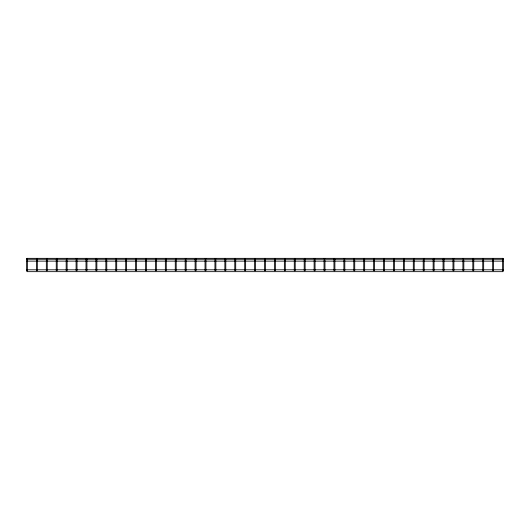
<?xml version="1.0" encoding="UTF-8"?>
<svg xmlns="http://www.w3.org/2000/svg" width="530" height="530" viewBox="0 0 530 530"><rect width="100%" height="100%" fill="white"/><g stroke="black" fill="none" stroke-linecap="round" stroke-linejoin="round"><path stroke-width="0.79" d="M27.295 259.13L26.964 258.335L26.639 259.13M46.335 258.799L47.13 258.474L46.799 259.269M57.048 259.13L56.717 258.335L56.392 259.13M86.801 259.13L86.476 258.335L86.145 259.13M96.718 259.13L96.394 258.335L96.062 259.13M115.765 258.799L116.554 258.474L116.229 259.269M126.478 259.13L126.147 258.335L125.815 259.13M156.231 259.13L155.899 258.335L155.575 259.13M166.148 259.13L165.817 258.335L165.493 259.13M185.189 258.799L185.984 258.474L185.652 259.269M195.901 259.13L195.57 258.335L195.245 259.13M225.654 259.13L225.329 258.335L224.998 259.13M235.572 259.13L235.247 258.335L234.916 259.13M254.619 258.799L255.414 258.474L255.082 259.269M265.331 259.13L265 258.335L264.669 259.13M295.084 259.13L294.753 258.335L294.428 259.13M305.002 259.13L304.671 258.335L304.346 259.13M324.042 258.799L324.837 258.474L324.506 259.269M334.755 259.13L334.43 258.335L334.099 259.13M364.507 259.13L364.183 258.335L363.852 259.13M374.425 259.13L374.1 258.335L373.769 259.13M393.472 258.799L394.267 258.474L393.936 259.269M404.185 259.13L403.853 258.335L403.522 259.13M433.938 259.13L433.606 258.335L433.282 259.13M443.855 259.13L443.524 258.335L443.199 259.13M462.895 258.799L463.69 258.474L463.366 259.269M473.608 259.13L473.283 258.335L472.952 259.13M503.361 259.13L503.036 258.335L26.964 258.335M503.036 258.335L502.705 259.13M26.964 259.269L503.036 259.269M26.964 261.124L503.036 261.124M26.964 269.803L503.036 269.803M483.201 259.269L482.87 258.474L483.665 258.799M413.771 259.269L413.446 258.474L414.235 258.799M344.348 259.269L344.016 258.474L344.811 258.799M274.918 259.269L274.586 258.474L275.381 258.799M205.494 259.269L205.163 258.474L205.958 258.799M136.064 259.269L135.733 258.474L136.528 258.799M66.634 259.269L66.31 258.474L67.105 258.799M503.5 259.183L503.5 270.731L502.572 270.731L502.572 259.183M503.036 270.731L503.036 271.665L26.964 271.665L26.964 270.731M493.582 260.104L493.582 270.731L492.655 270.731L492.655 260.104M483.665 260.104L483.665 270.731L482.731 270.731L482.731 260.104M473.747 259.183L473.747 270.731L472.813 270.731L472.813 259.183M463.829 260.104L463.829 270.731L462.895 270.731L462.895 260.104M453.912 260.104L453.912 270.731L452.978 270.731L452.978 260.104M443.994 259.183L443.994 270.731L443.06 270.731L443.06 259.183M434.07 259.183L434.07 270.731L433.142 270.731L433.142 259.183M424.152 260.104L424.152 270.731L423.225 270.731L423.225 260.104M414.235 260.104L414.235 270.731L413.307 270.731L413.307 260.104M404.317 259.183L404.317 270.731L403.39 270.731L403.39 259.183M394.4 260.104L394.4 270.731L393.472 270.731L393.472 260.104M384.482 260.104L384.482 270.731L383.554 270.731L383.554 260.104M374.564 259.183L374.564 270.731L373.637 270.731L373.637 259.183M364.647 259.183L364.647 270.731L363.719 270.731L363.719 259.183M354.729 260.104L354.729 270.731L353.801 270.731L353.801 260.104M344.811 260.104L344.811 270.731L343.877 270.731L343.877 260.104M334.894 259.183L334.894 270.731L333.96 270.731L333.96 259.183M324.976 260.104L324.976 270.731L324.042 270.731L324.042 260.104M315.058 260.104L315.058 270.731L314.124 270.731L314.124 260.104M305.134 259.183L305.134 270.731L304.207 270.731L304.207 259.183M295.217 259.183L295.217 270.731L294.289 270.731L294.289 259.183M285.299 260.104L285.299 270.731L284.371 270.731L284.371 260.104M275.381 260.104L275.381 270.731L274.454 270.731L274.454 260.104M265.464 259.183L265.464 270.731L264.536 270.731L264.536 259.183M255.546 260.104L255.546 270.731L254.619 270.731L254.619 260.104M245.628 260.104L245.628 270.731L244.701 270.731L244.701 260.104M235.711 259.183L235.711 270.731L234.783 270.731L234.783 259.183M225.793 259.183L225.793 270.731L224.866 270.731L224.866 259.183M215.876 260.104L215.876 270.731L214.941 270.731L214.941 260.104M205.958 260.104L205.958 270.731L205.024 270.731L205.024 260.104M196.04 259.183L196.04 270.731L195.106 270.731L195.106 259.183M186.123 260.104L186.123 270.731L185.189 270.731L185.189 260.104M176.198 260.104L176.198 270.731L175.271 270.731L175.271 260.104M166.281 259.183L166.281 270.731L165.353 270.731L165.353 259.183M156.363 259.183L156.363 270.731L155.436 270.731L155.436 259.183M146.446 260.104L146.446 270.731L145.518 270.731L145.518 260.104M136.528 260.104L136.528 270.731L135.601 270.731L135.601 260.104M126.61 259.183L126.61 270.731L125.683 270.731L125.683 259.183M116.693 260.104L116.693 270.731L115.765 270.731L115.765 260.104M106.775 260.104L106.775 270.731L105.848 270.731L105.848 260.104M96.857 259.183L96.857 270.731L95.93 270.731L95.93 259.183M86.94 259.183L86.94 270.731L86.006 270.731L86.006 259.183M77.022 260.104L77.022 270.731L76.088 270.731L76.088 260.104M67.105 260.104L67.105 270.731L66.17 270.731L66.17 260.104M57.187 259.183L57.187 270.731L56.253 270.731L56.253 259.183M47.269 260.104L47.269 270.731L46.335 270.731L46.335 260.104M37.345 260.104L37.345 270.731L36.418 270.731L36.418 260.104M27.427 259.183L27.427 270.731L26.5 270.731L26.5 259.183M36.557 258.474L36.557 259.13L37.213 259.13L37.213 258.474L36.557 258.474M76.227 258.474L76.227 259.13L76.883 259.13L76.883 258.474L76.227 258.474M105.98 258.474L105.98 259.13L106.636 259.13L106.636 258.474L105.98 258.474M145.651 258.474L145.651 259.13L146.313 259.13L146.313 258.474L145.651 258.474M175.41 258.474L175.41 259.13L176.066 259.13L176.066 258.474L175.41 258.474M215.081 258.474L215.081 259.13L215.736 259.13L215.736 258.474L215.081 258.474M244.833 258.474L244.833 259.13L245.489 259.13L245.489 258.474L244.833 258.474M284.511 258.474L284.511 259.13L285.166 259.13L285.166 258.474L284.511 258.474M314.264 258.474L314.264 259.13L314.919 259.13L314.919 258.474L314.264 258.474M353.934 258.474L353.934 259.13L354.59 259.13L354.59 258.474L353.934 258.474M383.687 258.474L383.687 259.13L384.349 259.13L384.349 258.474L383.687 258.474M423.364 258.474L423.364 259.13L424.02 259.13L424.02 258.474L423.364 258.474M453.117 258.474L453.117 259.13L453.773 259.13L453.773 258.474L453.117 258.474M492.787 258.474L492.787 259.13L493.443 259.13L493.443 258.474L492.787 258.474"/></g></svg>
